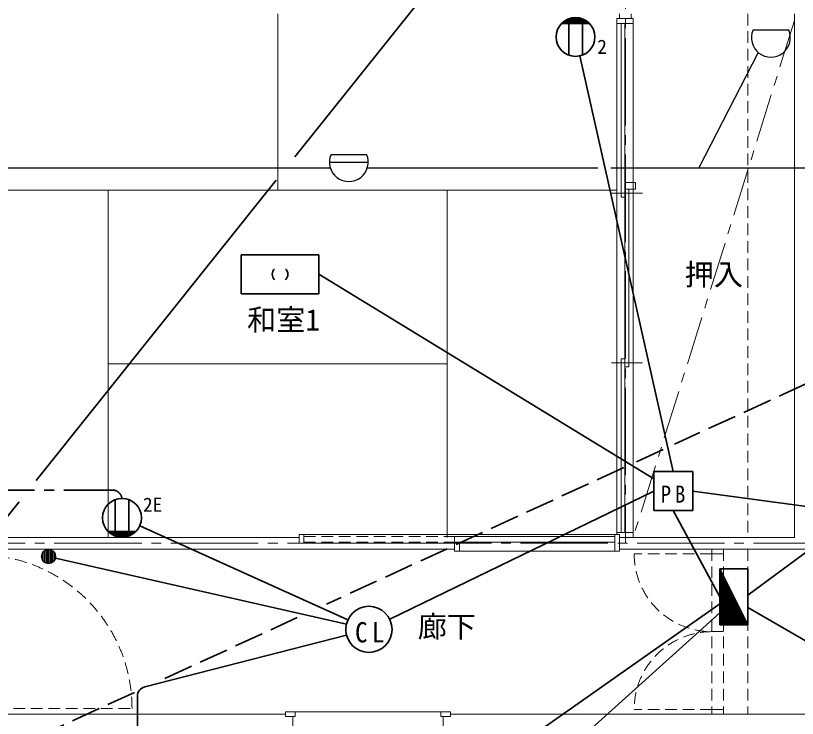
# Model space of a CAD drawing. Units: millimetres at full size, sheet at 1:50; details may follow other scales. Extents: x -9674 to 9699, y -6794 to 6791.
# Drawn here: x -2052 to 1972, y 142 to 3758 of the extents above; entities that cross this region are included whole.
import ezdxf
from ezdxf.enums import TextEntityAlignment as Align

# ---------------------------------------------------------------- set-up
doc = ezdxf.new("R2010")
doc.units = ezdxf.units.MM
doc.header["$LTSCALE"] = 50
for name, pattern in [('CHAIN1', [8, 5, -1, 1, -1]), ('CHAIN2', [12, 9, -1, 1, -1]), ('DASHED1', [1.8, 1.2, -0.6]), ('DASHED3', [4, 3, -1])]:
    doc.linetypes.add(name, pattern=pattern)
for name, color, linetype, lineweight in [('1-0_芯', 134, 'CHAIN2', 9), ('1-2_間仕切', 134, 'Continuous', 9), ('1-3_建具', 134, 'Continuous', 9), ('1-4_仕上げ', 134, 'Continuous', 9), ('1-7_その他', 134, 'DASHED1', 9), ('1-C_梁', 134, 'DASHED1', 9), ('2-0_芯', 2, 'Continuous', 35), ('2-E', 2, 'Continuous', 35), ('3-3', 1, 'Continuous', 25), ('3-E', 3, 'Continuous', 35)]:
    doc.layers.add(name, color=color, linetype=linetype, lineweight=lineweight)
doc.layers.add('1-A_文字', color=134, linetype='Continuous')
doc.styles.add('ＭＳ ゴシック', font='')
doc.styles.get('ＭＳ ゴシック').set_extended_font_data('MS Gothic')

msp = doc.modelspace()

# ---------------------------------------------------------------- linework, layer by layer
at = {"layer": '1-0_芯'}
for p, q in [((1087.5, 4842.91), (1087.5, 1042.91)), ((-8452.5, 1042.91), (2787.5, 1042.91))]:
    msp.add_line(p, q, dxfattribs=at)
at = {"layer": '1-2_間仕切'}
for p, q in [((1057.5, 3767.91), (1057.5, 3742.91)), ((1117.5, 3767.91), (1117.5, 3742.91)), ((1957.5, 3767.91), (1957.5, 1072.91)), ((-2542.5, 1072.91), (-592.5, 1072.91)), ((1057.5, 1072.91), (1957.5, 1072.91)), ((-2542.5, 1012.91), (207.5, 1012.91)), ((-567.5, 1042.91), (207.5, 1042.91)), ((1057.5, 1012.91), (2013.5, 1012.91)), ((-662.5, 162.91), (-2302.5, 162.91)), ((2013.5, 162.91), (187.5, 162.91)), ((-625, 150.41), (-625, 102.91)), ((150, 150.41), (150, 102.91))]:
    msp.add_line(p, q, dxfattribs=at)
at = {"layer": '1-3_建具'}
for p, q in [((1127.5, 3742.91), (1127.5, 3717.91)), ((1127.5, 3717.91), (1042.5, 3717.91)), ((1042.5, 3717.91), (1042.5, 1097.91)), ((1065, 2824.58), (1065, 3717.91)), ((1085, 2824.58), (1085, 3717.91)), ((1127.5, 1097.91), (1127.5, 3717.91)), ((1175, 2844.58), (1015, 2844.58)), ((1065, 2824.58), (1085, 2824.58)), ((1065, 1991.25), (1085, 1991.25)), ((1065, 1097.91), (1065, 1991.25)), ((1085, 1991.25), (1085, 1097.91)), ((1175, 1971.25), (1015, 1971.25)), ((-592.5, 1087.91), (-592.5, 1042.91)), ((-567.5, 1087.91), (-592.5, 1087.91)), ((-567.5, 1087.91), (-567.5, 1042.91)), ((-567.5, 1087.91), (1032.5, 1087.91)), ((1057.5, 1087.91), (1032.5, 1087.91)), ((1032.5, 1002.91), (1032.5, 1087.91)), ((1127.5, 1097.91), (1042.5, 1097.91)), ((1042.5, 1087.91), (1042.5, 1097.91)), ((1057.5, 1087.91), (1057.5, 1002.91)), ((1127.5, 1097.91), (1127.5, 1072.91)), ((-592.5, 1042.91), (-592.5, 1067.91)), ((207.5, 1077.91), (207.5, 1047.91)), ((207.5, 1077.91), (1032.5, 1077.91)), ((207.5, 1047.91), (1032.5, 1047.91)), ((207.5, 1042.91), (207.5, 1002.91)), ((232.5, 1042.91), (207.5, 1042.91)), ((232.5, 1042.91), (232.5, 1002.91)), ((232.5, 1002.91), (207.5, 1002.91)), ((232.5, 1002.91), (1032.5, 1002.91)), ((1057.5, 1002.91), (1032.5, 1002.91)), ((-662.5, 175.41), (-662.5, 150.41)), ((-612.5, 175.41), (-662.5, 175.41)), ((-612.5, 175.41), (-612.5, 150.41)), ((-612.5, 175.41), (137.5, 175.41)), ((137.5, 175.41), (137.5, 150.41)), ((187.5, 175.41), (137.5, 175.41)), ((187.5, 175.41), (187.5, 150.41)), ((-612.5, 150.41), (-662.5, 150.41)), ((187.5, 150.41), (137.5, 150.41))]:
    msp.add_line(p, q, dxfattribs=at)
at = {"layer": '1-3_建具', "linetype": 'DASHED1'}
for p, q in [((-567.5, 1077.91), (207.5, 1077.91)), ((-567.5, 1047.91), (207.5, 1047.91)), ((1532.5, 1012.91), (1532.5, 162.91)), ((1592.5, 1012.91), (1592.5, 162.91)), ((1532.5, 987.91), (1132.5, 987.91)), ((1532.5, 987.91), (1592.5, 987.91)), ((1532.5, 587.91), (1592.5, 587.91)), ((-2242.5, 192.91), (-1452.5, 192.91)), ((1532.5, 187.91), (1132.5, 187.91)), ((1592.5, 187.91), (1532.5, 187.91))]:
    msp.add_line(p, q, dxfattribs=at)
at = {"layer": '1-3_建具'}
for points in [[(1127.5, 3742.91), (1042.5, 3742.91), (1042.5, 3717.91)], [(1085, 2864.58), (1085, 1951.25), (1105, 1951.25), (1105, 2864.58)], [(-567.5, 1087.91), (-567.5, 1042.91), (-592.5, 1042.91)]]:
    msp.add_lwpolyline(points, dxfattribs=at)
msp.add_lwpolyline([(1085, 2899.58), (1140, 2899.58), (1140, 2864.58), (1085, 2864.58)], close=True, dxfattribs=at)
at = {"layer": '1-3_建具', "linetype": 'DASHED1'}
for centre, radius, start, end in [((-2242.5, 192.91), 790, 0, 90), ((1532.5, 987.91), 400, 180, 270), ((1532.5, 187.91), 400, 90, 180)]:
    msp.add_arc(centre, radius, start, end, dxfattribs=at)
at = {"layer": '1-4_仕上げ'}
for p, q in [((-702.5, 2859.58), (-702.5, 3767.91)), ((-2447.5, 2859.58), (1042.5, 2859.58)), ((-1575, 1072.91), (-1575, 2859.58)), ((170, 1072.91), (170, 2859.58)), ((-1575, 1966.25), (170, 1966.25))]:
    msp.add_line(p, q, dxfattribs=at)
at = {"layer": '1-7_その他', "linetype": 'CHAIN1'}
msp.add_line((1957.5, 3732.91), (1127.5, 1072.91), dxfattribs=at)
at = {"layer": '1-C_梁'}
for p, q in [((1717.5, 3767.91), (1717.5, 1072.91)), ((1717.5, 1012.91), (1717.5, 162.91))]:
    msp.add_line(p, q, dxfattribs=at)
at = {"layer": '2-0_芯'}
for p, q in [((855.02, 3745.51), (806.38, 3745.51)), ((902.11, 3718.51), (759.28, 3718.51)), ((899.04, 3721.51), (762.36, 3721.51)), ((892.01, 3727.51), (769.39, 3727.51)), ((883.38, 3733.51), (778.02, 3733.51)), ((872.16, 3739.51), (789.23, 3739.51)), ((795.7, 3742.19), (795.7, 3554.8)), ((865.7, 3742.19), (865.7, 3554.8)), ((852.65, 3550.92), (1333.84, 1411.68)), ((-490.41, 2527.12), (-890.41, 2527.12)), ((-890.41, 2527.12), (-890.41, 2327.12)), ((-490.41, 2427.12), (1233.84, 1374.36)), ((2552.68, 1392.4), (1717.5, 775.76)), ((1233.84, 1311.68), (-126.08, 651.51)), ((1433.84, 1311.68), (2236.38, 1201.87)), ((-1538.95, 1080.1), (-1538.95, 1267.49)), ((-1468.95, 1080.1), (-1468.95, 1267.49)), ((1333.84, 1211.68), (1573.47, 767.09)), ((-1412.8, 1132.62), (-341.17, 648.53)), ((-1432.53, 1103.78), (-1575.36, 1103.78)), ((-1435.61, 1100.78), (-1572.29, 1100.78)), ((-1442.64, 1094.78), (-1565.26, 1094.78)), ((-1451.27, 1088.78), (-1556.63, 1088.78)), ((-1462.48, 1082.78), (-1545.41, 1082.78)), ((-1479.63, 1076.78), (-1528.27, 1076.78)), ((-1891.6, 1009.63), (-1891.6, 940.22)), ((-1882, 1010.93), (-1882, 938.92)), ((-1872.4, 1009.63), (-1872.4, 940.22)), ((-1910.81, 996.53), (-1910.81, 953.32)), ((-1901.2, 1005.38), (-1901.2, 944.46)), ((-1862.8, 1005.38), (-1862.8, 944.46)), ((-1853.19, 996.53), (-1853.19, 953.32)), ((-348.74, 625.99), (-1846.89, 966.93)), ((68.85, -325.05), (1573.47, 730.33)), ((786.76, -23.13), (1573.47, 685.49)), ((3178.68, -130.89), (1717.5, 712)), ((-1386.95, 303.79), (-347.98, 570.14)), ((-1424.53, 255.36), (-1424.53, 99.8))]:
    msp.add_line(p, q, dxfattribs=at)
at = {"layer": '2-0_芯', "linetype": 'CHAIN1'}
msp.add_line((-1553.95, 1316.84), (-2329.78, 1316.84), dxfattribs=at)
at = {"layer": '2-0_芯'}
msp.add_lwpolyline([(-490.41, 2527.12), (-490.41, 2327.12), (-890.41, 2327.12)], dxfattribs=at)
for centre, radius in [((830.7, 3648.5), 100.02), ((-1503.95, 1173.8), 100.02), ((-1882, 974.92), 36.01)]:
    msp.add_circle(centre, radius, dxfattribs=at)
for centre, radius, start, end in [((-690.33, 2427.12), 40.08, 134.60828, 225.39175), ((-690.49, 2427.12), 40.08, 314.60828, 45.39175), ((-1374.53, 255.36), 50, 104.37885, 180)]:
    msp.add_arc(centre, radius, start, end, dxfattribs=at)
at = {"layer": '2-0_芯', "linetype": 'CHAIN1'}
msp.add_arc((-1553.95, 1266.84), 50, 8.01438, 90, dxfattribs=at)
at = {"layer": '2-E'}
for p, q in [((1576.37, 905.33), (1576.37, 623.06)), ((1580.69, 896.69), (1580.69, 623.06)), ((1585.01, 888.05), (1585.01, 623.06)), ((1717.5, 623.06), (1717.5, 911.12)), ((1573.47, 867.09), (1573.47, 667.09)), ((1589.33, 879.41), (1589.33, 623.06)), ((1593.65, 870.77), (1593.65, 623.06)), ((1597.97, 862.13), (1597.97, 623.06)), ((1602.29, 853.49), (1602.29, 623.06)), ((1606.61, 844.85), (1606.61, 623.06)), ((1610.93, 836.21), (1610.93, 623.06)), ((1615.25, 827.57), (1615.25, 623.06)), ((1619.57, 818.93), (1619.57, 623.06)), ((1623.89, 810.29), (1623.89, 623.06)), ((1628.21, 801.65), (1628.21, 623.06)), ((1632.53, 793.01), (1632.53, 623.06)), ((1636.85, 784.37), (1636.85, 623.06)), ((1641.17, 775.73), (1641.17, 623.06)), ((1645.49, 767.09), (1645.49, 623.06)), ((1649.81, 758.45), (1649.81, 623.06)), ((1654.13, 749.81), (1654.13, 623.06)), ((1658.45, 741.17), (1658.45, 623.06)), ((1662.77, 732.53), (1662.77, 623.06)), ((1667.09, 723.89), (1667.09, 623.06)), ((1671.41, 715.25), (1671.41, 623.06)), ((1675.73, 706.61), (1675.73, 623.06)), ((1680.05, 697.97), (1680.05, 623.06)), ((1684.37, 689.33), (1684.37, 623.06)), ((1688.69, 680.69), (1688.69, 623.06)), ((1693.01, 672.05), (1693.01, 623.06)), ((1697.33, 663.41), (1697.33, 623.06)), ((1701.65, 654.77), (1701.65, 623.06)), ((1705.97, 646.13), (1705.97, 623.06)), ((1710.29, 637.49), (1710.29, 623.06)), ((1714.61, 628.85), (1714.61, 623.06))]:
    msp.add_line(p, q, dxfattribs=at)
msp.add_lwpolyline([(1233.84, 1211.68), (1433.84, 1211.68), (1433.84, 1411.68), (1233.84, 1411.68)], close=True, dxfattribs=at)
for points in [[(1573.47, 911.12), (1573.47, 623.06), (1717.5, 623.06)], [(1717.5, 911.12), (1573.47, 911.12), (1717.5, 623.06)]]:
    msp.add_lwpolyline(points, dxfattribs=at)
msp.add_circle((-232.93, 599.64), 118.77, dxfattribs=at)
at = {"layer": '3-3'}
for p, q in [((1744.37, 3684.71), (1927.74, 3684.71)), ((1771.37, 3568.41), (1465.41, 2974.28)), ((-428.08, 3044.29), (-244.71, 3044.29)), ((-436.41, 3004.28), (-236.37, 3004.28)), ((-3781.55, 2974.28), (-431.81, 2974.28)), ((-240.97, 2974.28), (945.24, 2974.28)), ((1013.06, 2974.28), (4521.69, 2974.28))]:
    msp.add_line(p, q, dxfattribs=at)
for centre in [(1836.06, 3644.71), (-336.39, 3004.29)]:
    msp.add_arc(centre, 100.03, 156.4305, 23.56947, dxfattribs=at)
at = {"layer": '3-E'}
for p, q in [((-614.37, 3031.59), (684.1, 4655.22)), ((-1946.13, 1366.35), (-709.78, 2912.3)), ((-2270.15, 961.19), (-2033.8, 1256.73))]:
    msp.add_line(p, q, dxfattribs=at)
at = {"layer": '3-E', "linetype": 'DASHED3'}
for p, q in [((4378.06, 2948.03), (1340.29, 1552.45)), ((1281.27, 1525.33), (1142.75, 1461.7)), ((1078.63, 1432.24), (-452, 729.06)), ((-601.48, 660.38), (-1323.68, 328.6)), ((-1440.15, 275.1), (-1947.88, 41.84))]:
    msp.add_line(p, q, dxfattribs=at)

# ---------------------------------------------------------------- texts
at = {"layer": '1-A_文字', "style": 'ＭＳ ゴシック'}
for s, p in [('押入', (1392.5, 2337.91)), ('和室1', (-860.11, 2104.56)), ('廊下', (18.15, 525.8))]:
    msp.add_text(s, height=110, dxfattribs=at).set_placement(p, align=Align.BOTTOM_LEFT)
at = {"layer": '2-0_芯', "color": 7, "style": 'ＭＳ ゴシック'}
for s, p in [('2', (942.43, 3539.45)), ('2E', (-1396.01, 1182.57))]:
    msp.add_text(s, height=73.31, dxfattribs=at).set_placement(p, align=Align.BOTTOM_LEFT)
at = {"layer": '2-E', "color": 7, "attachment_point": 7, "style": 'ＭＳ ゴシック'}
for s, insert, char_height in [('\\T1.36;\\W0.9;PB', (1268.84, 1251.68), 87.98), ('\\T1.36;\\W0.9;CL', (-304.01, 530.73), 104.5)]:
    msp.add_mtext(s, dxfattribs=dict(at, insert=insert, char_height=char_height))

doc.saveas('drawing.dxf')
